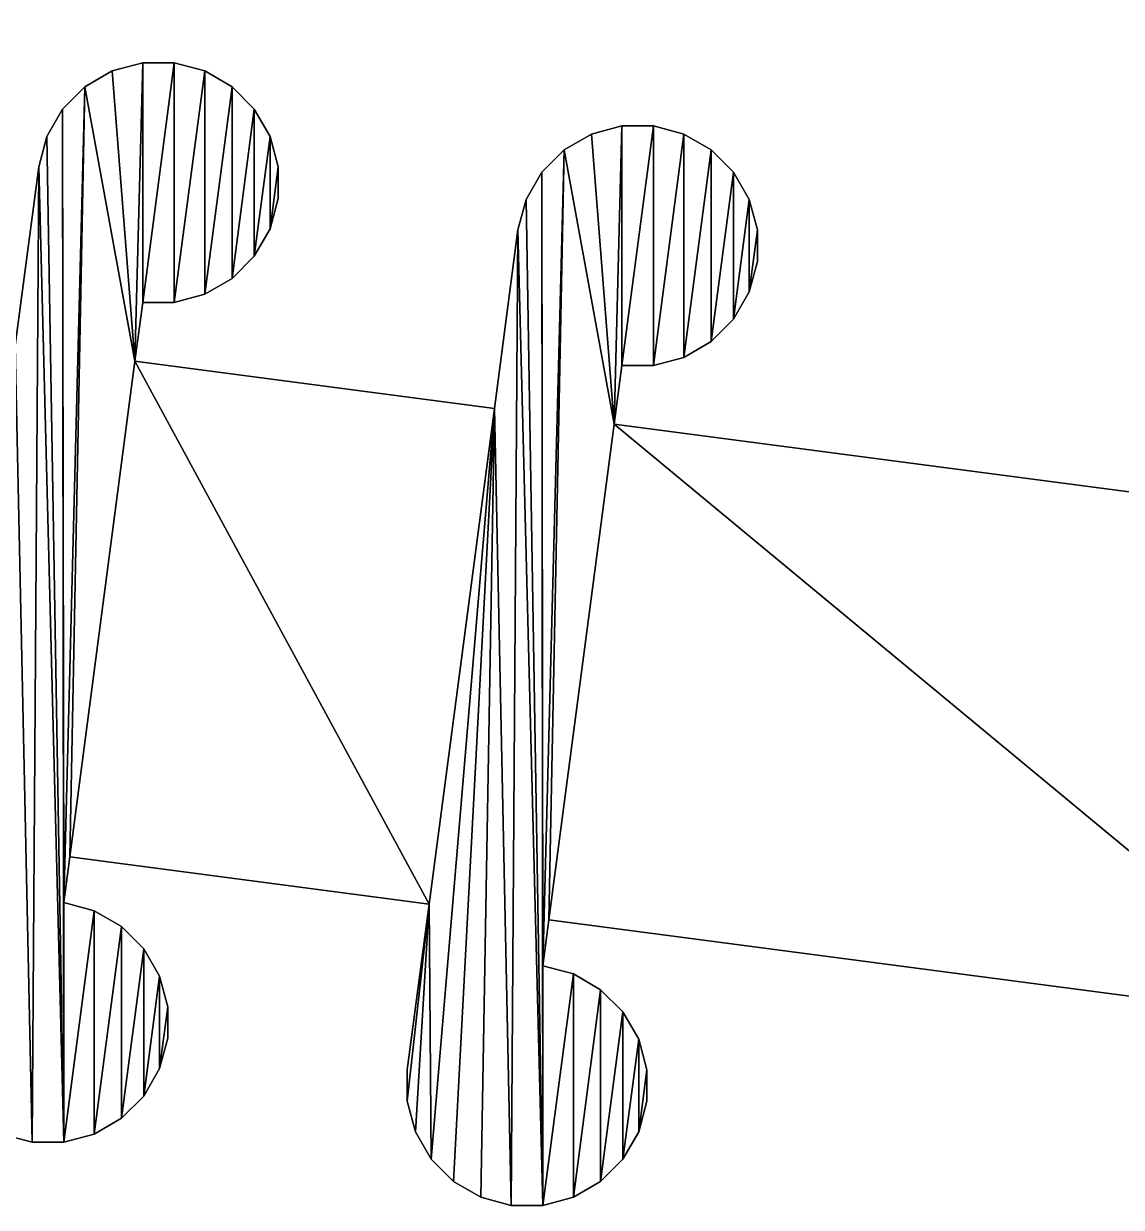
# Model space of a CAD drawing. Extents: x 0 to 417, y 0 to 203.
# Drawn here: x 268.36 to 295.62, y 114.24 to 143.63 of the extents above; entities that cross this region are included whole.
import ezdxf

# ---------------------------------------------------------------- set-up
doc = ezdxf.new("R2010")
doc.units = 0
doc.header["$LTSCALE"] = 25.4
doc.layers.get('0').update_dxf_attribs({"color": 13, "linetype": 'CONTINUOUS'})

# ---------------------------------------------------------------- blocks, each defined once
blk = doc.blocks.new('MASK_STRAP_3')
at = {"color": 0}
for p, q in [((40.263, 28.209), (40.263, 28.209, 2)), ((40.263, 28.209), (40.263, 28.209, 2)), ((41.019, 28.412), (41.019, 28.412, 2)), ((41.019, 28.412), (41.019, 28.412, 2)), ((41.803, 28.412), (41.803, 28.412, 2)), ((41.803, 28.412), (41.803, 28.412, 2)), ((42.559, 28.209), (42.559, 28.209, 2)), ((42.559, 28.209), (42.559, 28.209, 2)), ((39.585, 27.818), (39.585, 27.818, 2)), ((39.585, 27.818), (39.585, 27.818, 2)), ((43.237, 27.818), (43.237, 27.818, 2)), ((43.237, 27.818), (43.237, 27.818, 2)), ((39.031, 27.264), (39.031, 27.264, 2)), ((39.031, 27.264), (39.031, 27.264, 2)), ((43.791, 27.264), (43.791, 27.264, 2)), ((43.791, 27.264), (43.791, 27.264, 2)), ((52.917, 26.846), (52.917, 26.846, 2)), ((52.917, 26.846), (52.917, 26.846, 2)), ((53.7, 26.846), (53.7, 26.846, 2)), ((53.7, 26.846), (53.7, 26.846, 2)), ((38.639, 26.586), (38.639, 26.586, 2)), ((38.639, 26.586), (38.639, 26.586, 2)), ((44.183, 26.586), (44.183, 26.586, 2)), ((44.183, 26.586), (44.183, 26.586, 2)), ((52.16, 26.643), (52.16, 26.643, 2)), ((52.16, 26.643), (52.16, 26.643, 2)), ((54.456, 26.643), (54.456, 26.643, 2)), ((54.456, 26.643), (54.456, 26.643, 2)), ((51.482, 26.252), (51.482, 26.252, 2)), ((51.482, 26.252), (51.482, 26.252, 2)), ((55.135, 26.252), (55.135, 26.252, 2)), ((55.135, 26.252), (55.135, 26.252, 2)), ((38.437, 25.829), (38.437, 25.829, 2)), ((38.437, 25.829), (38.437, 25.829, 2)), ((44.385, 25.829), (44.385, 25.829, 2)), ((44.385, 25.829), (44.385, 25.829, 2)), ((50.928, 25.698), (50.928, 25.698, 2)), ((50.928, 25.698), (50.928, 25.698, 2)), ((55.688, 25.698), (55.688, 25.698, 2)), ((55.688, 25.698), (55.688, 25.698, 2)), ((44.385, 25.046), (44.385, 25.046, 2)), ((44.385, 25.046), (44.385, 25.046, 2)), ((50.537, 25.02), (50.537, 25.02, 2)), ((50.537, 25.02), (50.537, 25.02, 2)), ((56.08, 25.02), (56.08, 25.02, 2)), ((56.08, 25.02), (56.08, 25.02, 2)), ((44.183, 24.29), (44.183, 24.29, 2)), ((44.183, 24.29), (44.183, 24.29, 2)), ((50.334, 24.263), (50.334, 24.263, 2)), ((50.334, 24.263), (50.334, 24.263, 2)), ((56.283, 24.263), (56.283, 24.263, 2)), ((56.283, 24.263), (56.283, 24.263, 2)), ((43.791, 23.612), (43.791, 23.612, 2)), ((43.791, 23.612), (43.791, 23.612, 2)), ((56.283, 23.48), (56.283, 23.48, 2)), ((56.283, 23.48), (56.283, 23.48, 2)), ((43.237, 23.058), (43.237, 23.058, 2)), ((43.237, 23.058), (43.237, 23.058, 2)), ((42.559, 22.666), (42.559, 22.666, 2)), ((42.559, 22.666), (42.559, 22.666, 2)), ((56.08, 22.723), (56.08, 22.723, 2)), ((56.08, 22.723), (56.08, 22.723, 2)), ((41.019, 22.463), (41.019, 22.463, 2)), ((41.019, 22.463), (41.019, 22.463, 2)), ((41.803, 22.463), (41.803, 22.463, 2)), ((41.803, 22.463), (41.803, 22.463, 2)), ((55.688, 22.045), (55.688, 22.045, 2)), ((55.688, 22.045), (55.688, 22.045, 2)), ((55.135, 21.491), (55.135, 21.491, 2)), ((55.135, 21.491), (55.135, 21.491, 2)), ((40.827, 21.004, 1), (39.207, 8.699, 1)), ((40.827, 21.004, 2), (39.207, 8.699, 2)), ((40.827, 21.004, 1), (39.207, 8.699, 1)), ((40.827, 21.004, 2), (39.207, 8.699, 2)), ((40.827, 21.004), (40.827, 21.004, 1)), ((40.827, 21.004), (40.827, 21.004, 1)), ((52.917, 20.897), (52.917, 20.897, 2)), ((52.917, 20.897), (52.917, 20.897, 2)), ((53.7, 20.897), (53.7, 20.897, 2)), ((53.7, 20.897), (53.7, 20.897, 2)), ((54.456, 21.1), (54.456, 21.1, 2)), ((54.456, 21.1), (54.456, 21.1, 2)), ((49.751, 19.832, 1), (48.131, 7.527, 1)), ((49.751, 19.832, 2), (48.131, 7.527, 2)), ((49.751, 19.832, 1), (48.131, 7.527, 1)), ((49.751, 19.832, 2), (48.131, 7.527, 2)), ((49.751, 19.832), (49.751, 19.832, 1)), ((49.751, 19.832), (49.751, 19.832, 1)), ((52.725, 19.441, 1), (51.105, 7.137, 1)), ((52.725, 19.441, 2), (51.105, 7.137, 2)), ((52.725, 19.441, 1), (51.105, 7.137, 1)), ((52.725, 19.441, 2), (51.105, 7.137, 2)), ((52.725, 19.441), (52.725, 19.441, 1)), ((52.725, 19.441), (52.725, 19.441, 1)), ((39.207, 8.699), (39.207, 8.699, 1)), ((39.207, 8.699), (39.207, 8.699, 1)), ((39.058, 7.564), (39.058, 7.564, 2)), ((39.058, 7.564), (39.058, 7.564, 2)), ((39.814, 7.361), (39.814, 7.361, 2)), ((39.814, 7.361), (39.814, 7.361, 2)), ((48.131, 7.527), (48.131, 7.527, 1)), ((48.131, 7.527), (48.131, 7.527, 1)), ((51.105, 7.137), (51.105, 7.137, 1)), ((51.105, 7.137), (51.105, 7.137, 1)), ((40.493, 6.97), (40.493, 6.97, 2)), ((40.493, 6.97), (40.493, 6.97, 2)), ((41.046, 6.416), (41.046, 6.416, 2)), ((41.046, 6.416), (41.046, 6.416, 2)), ((50.955, 5.998), (50.955, 5.998, 2)), ((50.955, 5.998), (50.955, 5.998, 2)), ((41.438, 5.738), (41.438, 5.738, 2)), ((41.438, 5.738), (41.438, 5.738, 2)), ((51.712, 5.795), (51.712, 5.795, 2)), ((51.712, 5.795), (51.712, 5.795, 2)), ((52.39, 5.403), (52.39, 5.403, 2)), ((52.39, 5.403), (52.39, 5.403, 2)), ((41.641, 4.981), (41.641, 4.981, 2)), ((41.641, 4.981), (41.641, 4.981, 2)), ((52.944, 4.85), (52.944, 4.85, 2)), ((52.944, 4.85), (52.944, 4.85, 2)), ((41.641, 4.198), (41.641, 4.198, 2)), ((41.641, 4.198), (41.641, 4.198, 2)), ((53.335, 4.171), (53.335, 4.171, 2)), ((53.335, 4.171), (53.335, 4.171, 2)), ((41.438, 3.442), (41.438, 3.442, 2)), ((41.438, 3.442), (41.438, 3.442, 2)), ((47.589, 3.415), (47.589, 3.415, 2)), ((47.589, 3.415), (47.589, 3.415, 2)), ((53.538, 3.415), (53.538, 3.415, 2)), ((53.538, 3.415), (53.538, 3.415, 2)), ((41.046, 2.763), (41.046, 2.763, 2)), ((41.046, 2.763), (41.046, 2.763, 2)), ((47.589, 2.632), (47.589, 2.632, 2)), ((47.589, 2.632), (47.589, 2.632, 2)), ((53.538, 2.632), (53.538, 2.632, 2)), ((53.538, 2.632), (53.538, 2.632, 2)), ((40.493, 2.21), (40.493, 2.21, 2)), ((40.493, 2.21), (40.493, 2.21, 2)), ((39.814, 1.818), (39.814, 1.818, 2)), ((39.814, 1.818), (39.814, 1.818, 2)), ((47.792, 1.875), (47.792, 1.875, 2)), ((47.792, 1.875), (47.792, 1.875, 2)), ((53.335, 1.875), (53.335, 1.875, 2)), ((53.335, 1.875), (53.335, 1.875, 2)), ((38.275, 1.615), (38.275, 1.615, 2)), ((38.275, 1.615), (38.275, 1.615, 2)), ((39.058, 1.615), (39.058, 1.615, 2)), ((39.058, 1.615), (39.058, 1.615, 2)), ((48.184, 1.197), (48.184, 1.197, 2)), ((48.184, 1.197), (48.184, 1.197, 2)), ((52.944, 1.197), (52.944, 1.197, 2)), ((52.944, 1.197), (52.944, 1.197, 2)), ((48.737, 0.643), (48.737, 0.643, 2)), ((48.737, 0.643), (48.737, 0.643, 2)), ((52.39, 0.643), (52.39, 0.643, 2)), ((52.39, 0.643), (52.39, 0.643, 2)), ((49.416, 0.252), (49.416, 0.252, 2)), ((49.416, 0.252), (49.416, 0.252, 2)), ((50.172, 0.049), (50.172, 0.049, 2)), ((50.172, 0.049), (50.172, 0.049, 2)), ((50.955, 0.049), (50.955, 0.049, 2)), ((50.955, 0.049), (50.955, 0.049, 2)), ((51.712, 0.252), (51.712, 0.252, 2)), ((51.712, 0.252), (51.712, 0.252, 2))]:
    blk.add_line(p, q, dxfattribs=at)
mesh = blk.add_polyface(dxfattribs=at)
corners = [(31.34, 24.624), (31.34, 29.384), (31.894, 28.83), (31.894, 25.178), (32.285, 28.152), (32.285, 25.856), (32.488, 27.396), (32.488, 26.613), (41.019, 28.412), (40.827, 21.004), (40.263, 28.209), (41.019, 22.463), (41.803, 28.412), (41.803, 22.463), (42.559, 28.209), (42.559, 22.666), (43.237, 27.818), (43.237, 23.058), (43.791, 27.264), (43.791, 23.612), (44.183, 26.586), (44.183, 24.29), (44.385, 25.829), (44.385, 25.046), (36.233, 9.09), (28.929, 22.566), (37.853, 21.394), (36.286, 2.763), (36.84, 2.21), (37.518, 1.818), (38.275, 1.615), (38.437, 25.829), (39.058, 1.615), (38.639, 26.586), (39.031, 27.264), (39.058, 7.564), (39.814, 7.361), (39.814, 1.818), (40.493, 6.97), (40.493, 2.21), (41.046, 6.416), (41.046, 2.763), (41.438, 5.738), (41.438, 3.442), (41.641, 4.981), (41.641, 4.198), (35.692, 4.198), (35.692, 4.981), (35.895, 3.442), (39.585, 27.818), (39.207, 8.699), (48.131, 7.527), (49.751, 19.832), (48.184, 1.197), (48.737, 0.643), (49.416, 0.252), (50.172, 0.049), (50.334, 24.263), (50.955, 0.049), (47.589, 2.632), (47.589, 3.415), (47.792, 1.875)]
mesh.append_faces([[corners[k] for k in face] for face in [(5, 6, 7), (21, 22, 23), (43, 44, 45), (24, 46, 47), (51, 59, 60)]], dxfattribs={"vtx0": -1, "color": 0})
mesh.append_faces([[corners[k] for k in face] for face in [(0, 2, 3), (3, 4, 5), (8, 9, 10), (9, 8, 11), (11, 12, 13), (13, 14, 15), (15, 16, 17), (17, 18, 19), (19, 20, 21), (27, 26, 28), (28, 26, 29), (29, 26, 30), (30, 31, 32), (32, 36, 37), (37, 38, 39), (39, 40, 41), (41, 42, 43), (46, 24, 48), (48, 24, 27), (49, 35, 34), (35, 49, 50), (50, 9, 51), (53, 52, 54), (54, 52, 55), (55, 52, 56), (56, 57, 58), (59, 51, 61), (61, 51, 53)]], dxfattribs={"vtx0": -1, "vtx1": -1, "color": 0})
mesh.append_faces([[corners[k] for k in face] for face in [(24, 26, 27), (32, 34, 35), (50, 49, 9), (51, 52, 53)]], dxfattribs={"vtx0": -1, "vtx1": -1, "vtx2": -1, "color": 0})
mesh.append_faces([[corners[k] for k in face] for face in [(0, 1, 2), (3, 2, 4), (5, 4, 6), (11, 8, 12), (13, 12, 14), (15, 14, 16), (17, 16, 18), (19, 18, 20), (21, 20, 22), (24, 25, 26), (30, 26, 31), (32, 31, 33), (32, 33, 34), (32, 35, 36), (37, 36, 38), (39, 38, 40), (41, 40, 42), (43, 42, 44), (9, 49, 10), (51, 9, 52), (56, 52, 57)]], dxfattribs={"vtx0": -1, "vtx2": -1, "color": 0})
mesh = blk.add_polyface(dxfattribs=at)
corners = [(39.058, 7.564, 2), (39.585, 27.818, 2), (39.031, 27.264, 2), (39.207, 8.699, 2), (40.827, 21.004, 2), (40.263, 28.209, 2), (41.019, 28.412, 2), (41.019, 22.463, 2), (41.803, 28.412, 2), (41.803, 22.463, 2), (42.559, 28.209, 2), (42.559, 22.666, 2), (43.237, 27.818, 2), (43.237, 23.058, 2), (43.791, 27.264, 2), (43.791, 23.612, 2), (44.183, 26.586, 2), (44.183, 24.29, 2), (44.385, 25.829, 2), (44.385, 25.046, 2), (35.692, 4.198, 2), (36.233, 9.09, 2), (35.692, 4.981, 2), (35.895, 3.442, 2), (36.286, 2.763, 2), (37.853, 21.394, 2), (36.84, 2.21, 2), (37.518, 1.818, 2), (38.275, 1.615, 2), (38.437, 25.829, 2), (39.058, 1.615, 2), (38.639, 26.586, 2), (39.814, 7.361, 2), (39.814, 1.818, 2), (40.493, 6.97, 2), (40.493, 2.21, 2), (41.046, 6.416, 2), (41.046, 2.763, 2), (41.438, 5.738, 2), (41.438, 3.442, 2), (41.641, 4.981, 2), (41.641, 4.198, 2)]
mesh.append_faces([[corners[k] for k in face] for face in [(18, 17, 19), (20, 21, 22), (40, 39, 41)]], dxfattribs={"vtx0": -1, "color": 0})
mesh.append_faces([[corners[k] for k in face] for face in [(1, 4, 5), (5, 4, 6), (6, 7, 8), (8, 9, 10), (10, 11, 12), (12, 13, 14), (14, 15, 16), (16, 17, 18), (21, 24, 25), (25, 28, 29), (29, 30, 31), (31, 30, 2), (0, 30, 32), (32, 33, 34), (34, 35, 36), (36, 37, 38), (38, 39, 40)]], dxfattribs={"vtx0": -1, "vtx1": -1, "color": 0})
mesh.append_faces([[corners[k] for k in face] for face in [(2, 30, 0)]], dxfattribs={"vtx0": -1, "vtx1": -1, "vtx2": -1, "color": 0})
mesh.append_faces([[corners[k] for k in face] for face in [(0, 1, 2), (1, 0, 3), (1, 3, 4), (6, 4, 7), (8, 7, 9), (10, 9, 11), (12, 11, 13), (14, 13, 15), (16, 15, 17), (21, 20, 23), (21, 23, 24), (25, 24, 26), (25, 26, 27), (25, 27, 28), (29, 28, 30), (32, 30, 33), (34, 33, 35), (36, 35, 37), (38, 37, 39)]], dxfattribs={"vtx0": -1, "vtx2": -1, "color": 0})
mesh = blk.add_polyface(dxfattribs=at)
corners = [(39.585, 27.818, 2), (40.263, 28.209), (39.585, 27.818), (40.263, 28.209, 2)]
mesh.append_faces([[corners[k] for k in face] for face in [(0, 1, 2), (1, 0, 3)]], dxfattribs={"vtx0": -1, "color": 0})
mesh = blk.add_polyface(dxfattribs=at)
corners = [(40.263, 28.209, 2), (41.019, 28.412), (40.263, 28.209), (41.019, 28.412, 2)]
mesh.append_faces([[corners[k] for k in face] for face in [(0, 1, 2), (1, 0, 3)]], dxfattribs={"vtx0": -1, "color": 0})
mesh = blk.add_polyface(dxfattribs=at)
corners = [(41.019, 28.412, 2), (41.803, 28.412), (41.019, 28.412), (41.803, 28.412, 2)]
mesh.append_faces([[corners[k] for k in face] for face in [(0, 1, 2), (1, 0, 3)]], dxfattribs={"vtx0": -1, "color": 0})
mesh = blk.add_polyface(dxfattribs=at)
corners = [(41.803, 28.412, 2), (42.559, 28.209), (41.803, 28.412), (42.559, 28.209, 2)]
mesh.append_faces([[corners[k] for k in face] for face in [(0, 1, 2), (1, 0, 3)]], dxfattribs={"vtx0": -1, "color": 0})
mesh = blk.add_polyface(dxfattribs=at)
corners = [(42.559, 28.209, 2), (43.237, 27.818), (42.559, 28.209), (43.237, 27.818, 2)]
mesh.append_faces([[corners[k] for k in face] for face in [(0, 1, 2), (1, 0, 3)]], dxfattribs={"vtx0": -1, "color": 0})
mesh = blk.add_polyface(dxfattribs=at)
corners = [(39.585, 27.818, 2), (39.031, 27.264), (39.031, 27.264, 2), (39.585, 27.818)]
mesh.append_faces([[corners[k] for k in face] for face in [(0, 1, 2), (1, 0, 3)]], dxfattribs={"vtx0": -1, "color": 0})
mesh = blk.add_polyface(dxfattribs=at)
corners = [(43.237, 27.818, 2), (43.791, 27.264), (43.237, 27.818), (43.791, 27.264, 2)]
mesh.append_faces([[corners[k] for k in face] for face in [(0, 1, 2), (1, 0, 3)]], dxfattribs={"vtx0": -1, "color": 0})
mesh = blk.add_polyface(dxfattribs=at)
corners = [(39.031, 27.264, 2), (38.639, 26.586), (38.639, 26.586, 2), (39.031, 27.264)]
mesh.append_faces([[corners[k] for k in face] for face in [(0, 1, 2), (1, 0, 3)]], dxfattribs={"vtx0": -1, "color": 0})
mesh = blk.add_polyface(dxfattribs=at)
corners = [(43.791, 27.264), (44.183, 26.586, 2), (44.183, 26.586), (43.791, 27.264, 2)]
mesh.append_faces([[corners[k] for k in face] for face in [(0, 1, 2), (1, 0, 3)]], dxfattribs={"vtx0": -1, "color": 0})
mesh = blk.add_polyface(dxfattribs=at)
corners = [(50.955, 5.998, 2), (51.482, 26.252, 2), (50.928, 25.698, 2), (51.105, 7.137, 2), (52.725, 19.441, 2), (52.16, 26.643, 2), (52.917, 26.846, 2), (52.917, 20.897, 2), (53.7, 26.846, 2), (53.7, 20.897, 2), (54.456, 26.643, 2), (54.456, 21.1, 2), (55.135, 26.252, 2), (55.135, 21.491, 2), (55.688, 25.698, 2), (55.688, 22.045, 2), (56.08, 25.02, 2), (56.08, 22.723, 2), (56.283, 24.263, 2), (56.283, 23.48, 2), (47.589, 2.632, 2), (48.131, 7.527, 2), (47.589, 3.415, 2), (47.792, 1.875, 2), (48.184, 1.197, 2), (49.751, 19.832, 2), (48.737, 0.643, 2), (49.416, 0.252, 2), (50.172, 0.049, 2), (50.334, 24.263, 2), (50.955, 0.049, 2), (50.537, 25.02, 2), (51.712, 5.795, 2), (51.712, 0.252, 2), (52.39, 5.403, 2), (52.39, 0.643, 2), (52.944, 4.85, 2), (52.944, 1.197, 2), (53.335, 4.171, 2), (53.335, 1.875, 2), (53.538, 3.415, 2), (53.538, 2.632, 2)]
mesh.append_faces([[corners[k] for k in face] for face in [(18, 17, 19), (20, 21, 22), (40, 39, 41)]], dxfattribs={"vtx0": -1, "color": 0})
mesh.append_faces([[corners[k] for k in face] for face in [(1, 4, 5), (5, 4, 6), (6, 7, 8), (8, 9, 10), (10, 11, 12), (12, 13, 14), (14, 15, 16), (16, 17, 18), (21, 24, 25), (25, 28, 29), (29, 30, 31), (31, 30, 2), (0, 30, 32), (32, 33, 34), (34, 35, 36), (36, 37, 38), (38, 39, 40)]], dxfattribs={"vtx0": -1, "vtx1": -1, "color": 0})
mesh.append_faces([[corners[k] for k in face] for face in [(2, 30, 0)]], dxfattribs={"vtx0": -1, "vtx1": -1, "vtx2": -1, "color": 0})
mesh.append_faces([[corners[k] for k in face] for face in [(0, 1, 2), (1, 0, 3), (1, 3, 4), (6, 4, 7), (8, 7, 9), (10, 9, 11), (12, 11, 13), (14, 13, 15), (16, 15, 17), (21, 20, 23), (21, 23, 24), (25, 24, 26), (25, 26, 27), (25, 27, 28), (29, 28, 30), (32, 30, 33), (34, 33, 35), (36, 35, 37), (38, 37, 39)]], dxfattribs={"vtx0": -1, "vtx2": -1, "color": 0})
mesh = blk.add_polyface(dxfattribs=at)
corners = [(52.917, 26.846), (52.725, 19.441), (52.16, 26.643), (52.917, 20.897), (53.7, 26.846), (53.7, 20.897), (54.456, 26.643), (54.456, 21.1), (55.135, 26.252), (55.135, 21.491), (55.688, 25.698), (55.688, 22.045), (56.08, 25.02), (56.08, 22.723), (56.283, 24.263), (56.283, 23.48), (51.482, 26.252), (50.955, 5.998), (50.928, 25.698), (51.105, 7.137), (70.686, 4.566), (68.218, 17.407), (68.221, 17.592), (68.237, 17.767), (68.264, 17.933), (68.303, 18.09), (68.354, 18.236), (68.417, 18.374), (68.492, 18.502), (68.578, 18.62), (68.677, 18.729), (68.787, 18.829), (68.909, 18.919), (69.043, 18.999), (69.189, 19.07), (69.347, 19.132), (69.517, 19.184), (69.698, 19.226), (69.892, 19.26), (70.097, 19.283), (70.314, 19.298), (70.543, 19.302), (116.237, 19.302), (71.956, 1.5), (72.433, 0.879), (73.054, 0.402), (73.778, 0.102), (74.554, 0), (50.955, 0.049), (50.334, 24.263), (50.537, 25.02), (51.712, 5.795), (51.712, 0.252), (52.39, 5.403), (52.39, 0.643), (52.944, 4.85), (52.944, 1.197), (53.335, 4.171), (53.335, 1.875), (53.538, 3.415), (53.538, 2.632)]
mesh.append_faces([[corners[k] for k in face] for face in [(13, 14, 15), (58, 59, 60)]], dxfattribs={"vtx0": -1, "color": 0})
mesh.append_faces([[corners[k] for k in face] for face in [(0, 1, 2), (1, 0, 3), (3, 4, 5), (5, 6, 7), (7, 8, 9), (9, 10, 11), (11, 12, 13), (16, 17, 18), (17, 16, 19), (19, 1, 20), (20, 42, 43), (43, 42, 44), (44, 42, 45), (45, 42, 46), (46, 42, 47), (48, 51, 52), (52, 53, 54), (54, 55, 56), (56, 57, 58)]], dxfattribs={"vtx0": -1, "vtx1": -1, "color": 0})
mesh.append_faces([[corners[k] for k in face] for face in [(19, 16, 1), (48, 18, 17)]], dxfattribs={"vtx0": -1, "vtx1": -1, "vtx2": -1, "color": 0})
mesh.append_faces([[corners[k] for k in face] for face in [(3, 0, 4), (5, 4, 6), (7, 6, 8), (9, 8, 10), (11, 10, 12), (13, 12, 14), (1, 16, 2), (20, 1, 21), (20, 21, 22), (20, 22, 23), (20, 23, 24), (20, 24, 25), (20, 25, 26), (20, 26, 27), (20, 27, 28), (20, 28, 29), (20, 29, 30), (20, 30, 31), (20, 31, 32), (20, 32, 33), (20, 33, 34), (20, 34, 35), (20, 35, 36), (20, 36, 37), (20, 37, 38), (20, 38, 39), (20, 39, 40), (20, 40, 41), (20, 41, 42), (48, 49, 50), (48, 50, 18), (48, 17, 51), (52, 51, 53), (54, 53, 55), (56, 55, 57), (58, 57, 59)]], dxfattribs={"vtx0": -1, "vtx2": -1, "color": 0})
mesh = blk.add_polyface(dxfattribs=at)
corners = [(52.16, 26.643, 2), (52.917, 26.846), (52.16, 26.643), (52.917, 26.846, 2)]
mesh.append_faces([[corners[k] for k in face] for face in [(0, 1, 2), (1, 0, 3)]], dxfattribs={"vtx0": -1, "color": 0})
mesh = blk.add_polyface(dxfattribs=at)
corners = [(52.917, 26.846, 2), (53.7, 26.846), (52.917, 26.846), (53.7, 26.846, 2)]
mesh.append_faces([[corners[k] for k in face] for face in [(0, 1, 2), (1, 0, 3)]], dxfattribs={"vtx0": -1, "color": 0})
mesh = blk.add_polyface(dxfattribs=at)
corners = [(53.7, 26.846, 2), (54.456, 26.643), (53.7, 26.846), (54.456, 26.643, 2)]
mesh.append_faces([[corners[k] for k in face] for face in [(0, 1, 2), (1, 0, 3)]], dxfattribs={"vtx0": -1, "color": 0})
mesh = blk.add_polyface(dxfattribs=at)
corners = [(38.639, 26.586, 2), (38.437, 25.829), (38.437, 25.829, 2), (38.639, 26.586)]
mesh.append_faces([[corners[k] for k in face] for face in [(0, 1, 2), (1, 0, 3)]], dxfattribs={"vtx0": -1, "color": 0})
mesh = blk.add_polyface(dxfattribs=at)
corners = [(44.183, 26.586), (44.385, 25.829, 2), (44.385, 25.829), (44.183, 26.586, 2)]
mesh.append_faces([[corners[k] for k in face] for face in [(0, 1, 2), (1, 0, 3)]], dxfattribs={"vtx0": -1, "color": 0})
mesh = blk.add_polyface(dxfattribs=at)
corners = [(51.482, 26.252, 2), (52.16, 26.643), (51.482, 26.252), (52.16, 26.643, 2)]
mesh.append_faces([[corners[k] for k in face] for face in [(0, 1, 2), (1, 0, 3)]], dxfattribs={"vtx0": -1, "color": 0})
mesh = blk.add_polyface(dxfattribs=at)
corners = [(54.456, 26.643, 2), (55.135, 26.252), (54.456, 26.643), (55.135, 26.252, 2)]
mesh.append_faces([[corners[k] for k in face] for face in [(0, 1, 2), (1, 0, 3)]], dxfattribs={"vtx0": -1, "color": 0})
mesh = blk.add_polyface(dxfattribs=at)
corners = [(51.482, 26.252, 2), (50.928, 25.698), (50.928, 25.698, 2), (51.482, 26.252)]
mesh.append_faces([[corners[k] for k in face] for face in [(0, 1, 2), (1, 0, 3)]], dxfattribs={"vtx0": -1, "color": 0})
mesh = blk.add_polyface(dxfattribs=at)
corners = [(55.135, 26.252, 2), (55.688, 25.698), (55.135, 26.252), (55.688, 25.698, 2)]
mesh.append_faces([[corners[k] for k in face] for face in [(0, 1, 2), (1, 0, 3)]], dxfattribs={"vtx0": -1, "color": 0})
mesh = blk.add_polyface(dxfattribs=at)
corners = [(37.853, 21.394, 2), (36.233, 9.09, 1), (36.233, 9.09, 2), (37.853, 21.394, 1), (38.437, 25.829, 2), (37.853, 21.394), (38.437, 25.829), (35.692, 4.981), (35.692, 4.981, 2), (36.233, 9.09)]
mesh.append_faces([[corners[k] for k in face] for face in [(5, 4, 6), (2, 7, 8)]], dxfattribs={"vtx0": -1, "color": 0})
mesh.append_faces([[corners[k] for k in face] for face in [(0, 1, 2), (1, 0, 3), (3, 4, 5), (7, 2, 9), (9, 2, 1)]], dxfattribs={"vtx0": -1, "vtx1": -1, "color": 0})
mesh.append_faces([[corners[k] for k in face] for face in [(3, 0, 4)]], dxfattribs={"vtx0": -1, "vtx2": -1, "color": 0})
mesh = blk.add_polyface(dxfattribs=at)
corners = [(44.385, 25.829), (44.385, 25.046, 2), (44.385, 25.046), (44.385, 25.829, 2)]
mesh.append_faces([[corners[k] for k in face] for face in [(0, 1, 2), (1, 0, 3)]], dxfattribs={"vtx0": -1, "color": 0})
mesh = blk.add_polyface(dxfattribs=at)
corners = [(50.928, 25.698, 2), (50.537, 25.02), (50.537, 25.02, 2), (50.928, 25.698)]
mesh.append_faces([[corners[k] for k in face] for face in [(0, 1, 2), (1, 0, 3)]], dxfattribs={"vtx0": -1, "color": 0})
mesh = blk.add_polyface(dxfattribs=at)
corners = [(55.688, 25.698), (56.08, 25.02, 2), (56.08, 25.02), (55.688, 25.698, 2)]
mesh.append_faces([[corners[k] for k in face] for face in [(0, 1, 2), (1, 0, 3)]], dxfattribs={"vtx0": -1, "color": 0})
mesh = blk.add_polyface(dxfattribs=at)
corners = [(44.385, 25.046), (44.183, 24.29, 2), (44.183, 24.29), (44.385, 25.046, 2)]
mesh.append_faces([[corners[k] for k in face] for face in [(0, 1, 2), (1, 0, 3)]], dxfattribs={"vtx0": -1, "color": 0})
mesh = blk.add_polyface(dxfattribs=at)
corners = [(50.537, 25.02, 2), (50.334, 24.263), (50.334, 24.263, 2), (50.537, 25.02)]
mesh.append_faces([[corners[k] for k in face] for face in [(0, 1, 2), (1, 0, 3)]], dxfattribs={"vtx0": -1, "color": 0})
mesh = blk.add_polyface(dxfattribs=at)
corners = [(56.08, 25.02), (56.283, 24.263, 2), (56.283, 24.263), (56.08, 25.02, 2)]
mesh.append_faces([[corners[k] for k in face] for face in [(0, 1, 2), (1, 0, 3)]], dxfattribs={"vtx0": -1, "color": 0})
mesh = blk.add_polyface(dxfattribs=at)
corners = [(44.183, 24.29), (43.791, 23.612, 2), (43.791, 23.612), (44.183, 24.29, 2)]
mesh.append_faces([[corners[k] for k in face] for face in [(0, 1, 2), (1, 0, 3)]], dxfattribs={"vtx0": -1, "color": 0})
mesh = blk.add_polyface(dxfattribs=at)
corners = [(49.751, 19.832, 2), (48.131, 7.527, 1), (48.131, 7.527, 2), (49.751, 19.832, 1), (50.334, 24.263, 2), (49.751, 19.832), (50.334, 24.263), (47.589, 3.415), (47.589, 3.415, 2), (48.131, 7.527)]
mesh.append_faces([[corners[k] for k in face] for face in [(5, 4, 6), (2, 7, 8)]], dxfattribs={"vtx0": -1, "color": 0})
mesh.append_faces([[corners[k] for k in face] for face in [(0, 1, 2), (1, 0, 3), (3, 4, 5), (7, 2, 9), (9, 2, 1)]], dxfattribs={"vtx0": -1, "vtx1": -1, "color": 0})
mesh.append_faces([[corners[k] for k in face] for face in [(3, 0, 4)]], dxfattribs={"vtx0": -1, "vtx2": -1, "color": 0})
mesh = blk.add_polyface(dxfattribs=at)
corners = [(56.283, 24.263), (56.283, 23.48, 2), (56.283, 23.48), (56.283, 24.263, 2)]
mesh.append_faces([[corners[k] for k in face] for face in [(0, 1, 2), (1, 0, 3)]], dxfattribs={"vtx0": -1, "color": 0})
mesh = blk.add_polyface(dxfattribs=at)
corners = [(43.791, 23.612), (43.237, 23.058, 2), (43.237, 23.058), (43.791, 23.612, 2)]
mesh.append_faces([[corners[k] for k in face] for face in [(0, 1, 2), (1, 0, 3)]], dxfattribs={"vtx0": -1, "color": 0})
mesh = blk.add_polyface(dxfattribs=at)
corners = [(56.283, 23.48), (56.08, 22.723, 2), (56.08, 22.723), (56.283, 23.48, 2)]
mesh.append_faces([[corners[k] for k in face] for face in [(0, 1, 2), (1, 0, 3)]], dxfattribs={"vtx0": -1, "color": 0})
mesh = blk.add_polyface(dxfattribs=at)
corners = [(43.237, 23.058, 2), (42.559, 22.666), (43.237, 23.058), (42.559, 22.666, 2)]
mesh.append_faces([[corners[k] for k in face] for face in [(0, 1, 2), (1, 0, 3)]], dxfattribs={"vtx0": -1, "color": 0})
mesh = blk.add_polyface(dxfattribs=at)
corners = [(42.559, 22.666, 2), (41.803, 22.463), (42.559, 22.666), (41.803, 22.463, 2)]
mesh.append_faces([[corners[k] for k in face] for face in [(0, 1, 2), (1, 0, 3)]], dxfattribs={"vtx0": -1, "color": 0})
mesh = blk.add_polyface(dxfattribs=at)
corners = [(56.08, 22.723), (55.688, 22.045, 2), (55.688, 22.045), (56.08, 22.723, 2)]
mesh.append_faces([[corners[k] for k in face] for face in [(0, 1, 2), (1, 0, 3)]], dxfattribs={"vtx0": -1, "color": 0})
mesh = blk.add_polyface(dxfattribs=at)
corners = [(41.019, 22.463), (40.827, 21.004, 1), (40.827, 21.004), (40.827, 21.004, 2), (41.019, 22.463, 2), (39.207, 8.699), (39.058, 7.564, 2), (39.058, 7.564), (39.207, 8.699, 2), (39.207, 8.699, 1)]
mesh.append_faces([[corners[k] for k in face] for face in [(0, 1, 2), (3, 0, 4), (5, 6, 7)]], dxfattribs={"vtx0": -1, "color": 0})
mesh.append_faces([[corners[k] for k in face] for face in [(6, 5, 8), (8, 1, 3)]], dxfattribs={"vtx0": -1, "vtx1": -1, "color": 0})
mesh.append_faces([[corners[k] for k in face] for face in [(1, 0, 3)]], dxfattribs={"vtx0": -1, "vtx1": -1, "vtx2": -1, "color": 0})
mesh.append_faces([[corners[k] for k in face] for face in [(8, 5, 9), (8, 9, 1)]], dxfattribs={"vtx0": -1, "vtx2": -1, "color": 0})
mesh = blk.add_polyface(dxfattribs=at)
corners = [(41.803, 22.463, 2), (41.019, 22.463), (41.803, 22.463), (41.019, 22.463, 2)]
mesh.append_faces([[corners[k] for k in face] for face in [(0, 1, 2), (1, 0, 3)]], dxfattribs={"vtx0": -1, "color": 0})
mesh = blk.add_polyface(dxfattribs=at)
corners = [(55.688, 22.045), (55.135, 21.491, 2), (55.135, 21.491), (55.688, 22.045, 2)]
mesh.append_faces([[corners[k] for k in face] for face in [(0, 1, 2), (1, 0, 3)]], dxfattribs={"vtx0": -1, "color": 0})
mesh = blk.add_polyface(dxfattribs=at)
corners = [(55.135, 21.491, 2), (54.456, 21.1), (55.135, 21.491), (54.456, 21.1, 2)]
mesh.append_faces([[corners[k] for k in face] for face in [(0, 1, 2), (1, 0, 3)]], dxfattribs={"vtx0": -1, "color": 0})
mesh = blk.add_polyface(dxfattribs=at)
corners = [(48.131, 7.527, 1), (40.827, 21.004, 1), (39.207, 8.699, 1), (49.751, 19.832, 1)]
mesh.append_faces([[corners[k] for k in face] for face in [(0, 1, 2), (1, 0, 3)]], dxfattribs={"vtx0": -1, "color": 0})
mesh = blk.add_polyface(dxfattribs=at)
corners = [(40.827, 21.004, 1), (49.751, 19.832), (40.827, 21.004), (49.751, 19.832, 1)]
mesh.append_faces([[corners[k] for k in face] for face in [(0, 1, 2), (1, 0, 3)]], dxfattribs={"vtx0": -1, "color": 0})
mesh = blk.add_polyface(dxfattribs=at)
corners = [(52.917, 20.897), (52.725, 19.441, 1), (52.725, 19.441), (52.725, 19.441, 2), (52.917, 20.897, 2), (51.105, 7.137), (50.955, 5.998, 2), (50.955, 5.998), (51.105, 7.137, 2), (51.105, 7.137, 1)]
mesh.append_faces([[corners[k] for k in face] for face in [(0, 1, 2), (3, 0, 4), (5, 6, 7)]], dxfattribs={"vtx0": -1, "color": 0})
mesh.append_faces([[corners[k] for k in face] for face in [(6, 5, 8), (8, 1, 3)]], dxfattribs={"vtx0": -1, "vtx1": -1, "color": 0})
mesh.append_faces([[corners[k] for k in face] for face in [(1, 0, 3)]], dxfattribs={"vtx0": -1, "vtx1": -1, "vtx2": -1, "color": 0})
mesh.append_faces([[corners[k] for k in face] for face in [(8, 5, 9), (8, 9, 1)]], dxfattribs={"vtx0": -1, "vtx2": -1, "color": 0})
mesh = blk.add_polyface(dxfattribs=at)
corners = [(53.7, 20.897, 2), (52.917, 20.897), (53.7, 20.897), (52.917, 20.897, 2)]
mesh.append_faces([[corners[k] for k in face] for face in [(0, 1, 2), (1, 0, 3)]], dxfattribs={"vtx0": -1, "color": 0})
mesh = blk.add_polyface(dxfattribs=at)
corners = [(54.456, 21.1, 2), (53.7, 20.897), (54.456, 21.1), (53.7, 20.897, 2)]
mesh.append_faces([[corners[k] for k in face] for face in [(0, 1, 2), (1, 0, 3)]], dxfattribs={"vtx0": -1, "color": 0})
mesh = blk.add_polyface(dxfattribs=at)
corners = [(70.686, 4.566, 1), (52.725, 19.441, 1), (51.105, 7.137, 1), (68.218, 17.407, 1), (68.221, 17.592, 1), (68.237, 17.767, 1), (68.264, 17.933, 1), (68.303, 18.09, 1), (68.354, 18.236, 1), (68.417, 18.374, 1), (68.492, 18.502, 1), (68.578, 18.62, 1), (68.677, 18.729, 1), (68.787, 18.829, 1), (68.909, 18.919, 1), (69.043, 18.999, 1), (69.189, 19.07, 1), (69.347, 19.132, 1), (69.517, 19.184, 1), (69.698, 19.226, 1), (69.892, 19.26, 1), (70.097, 19.283, 1), (70.314, 19.298, 1), (70.543, 19.302, 1), (116.237, 19.302, 1), (71.956, 1.5, 1), (72.433, 0.879, 1), (73.054, 0.402, 1), (73.778, 0.102, 1), (74.554, 0, 1), (112.226, 0, 1), (113.002, 0.102, 1), (113.726, 0.402, 1), (114.347, 0.879, 1), (114.824, 1.5, 1), (116.094, 4.566, 1), (118.563, 17.407, 1), (135.675, 7.137, 1), (116.466, 19.298, 1), (116.683, 19.283, 1), (116.888, 19.26, 1), (117.082, 19.226, 1), (117.263, 19.184, 1), (117.433, 19.132, 1), (117.591, 19.07, 1), (117.737, 18.999, 1), (117.871, 18.919, 1), (117.993, 18.829, 1), (118.103, 18.729, 1), (118.202, 18.62, 1), (118.289, 18.502, 1), (118.363, 18.374, 1), (118.426, 18.236, 1), (118.477, 18.09, 1), (118.516, 17.933, 1), (118.544, 17.767, 1), (118.559, 17.592, 1), (134.055, 19.441, 1)]
mesh.append_faces([[corners[k] for k in face] for face in [(0, 1, 2), (55, 36, 56), (36, 37, 57)]], dxfattribs={"vtx0": -1, "color": 0})
mesh.append_faces([[corners[k] for k in face] for face in [(1, 0, 3), (3, 0, 4), (4, 0, 5), (5, 0, 6), (6, 0, 7), (7, 0, 8), (8, 0, 9), (9, 0, 10), (10, 0, 11), (11, 0, 12), (12, 0, 13), (13, 0, 14), (14, 0, 15), (15, 0, 16), (16, 0, 17), (17, 0, 18), (18, 0, 19), (19, 0, 20), (20, 0, 21), (21, 0, 22), (22, 0, 23), (23, 0, 24), (24, 36, 38), (38, 36, 39), (39, 36, 40), (40, 36, 41), (41, 36, 42), (42, 36, 43), (43, 36, 44), (44, 36, 45), (45, 36, 46), (46, 36, 47), (47, 36, 48), (48, 36, 49), (49, 36, 50), (50, 36, 51), (51, 36, 52), (52, 36, 53), (53, 36, 54), (54, 36, 55)]], dxfattribs={"vtx0": -1, "vtx1": -1, "color": 0})
mesh.append_faces([[corners[k] for k in face] for face in [(24, 35, 36)]], dxfattribs={"vtx0": -1, "vtx1": -1, "vtx2": -1, "color": 0})
mesh.append_faces([[corners[k] for k in face] for face in [(24, 0, 25), (24, 25, 26), (24, 26, 27), (24, 27, 28), (24, 28, 29), (24, 29, 30), (24, 30, 31), (24, 31, 32), (24, 32, 33), (24, 33, 34), (24, 34, 35), (36, 35, 37)]], dxfattribs={"vtx0": -1, "vtx2": -1, "color": 0})
mesh = blk.add_polyface(dxfattribs=at)
corners = [(52.725, 19.441, 1), (68.218, 17.407), (52.725, 19.441), (68.218, 17.407, 1)]
mesh.append_faces([[corners[k] for k in face] for face in [(0, 1, 2), (1, 0, 3)]], dxfattribs={"vtx0": -1, "color": 0})
mesh = blk.add_polyface(dxfattribs=at)
corners = [(48.131, 7.527, 1), (39.207, 8.699), (48.131, 7.527), (39.207, 8.699, 1)]
mesh.append_faces([[corners[k] for k in face] for face in [(0, 1, 2), (1, 0, 3)]], dxfattribs={"vtx0": -1, "color": 0})
mesh = blk.add_polyface(dxfattribs=at)
corners = [(39.058, 7.564, 2), (39.814, 7.361), (39.058, 7.564), (39.814, 7.361, 2)]
mesh.append_faces([[corners[k] for k in face] for face in [(0, 1, 2), (1, 0, 3)]], dxfattribs={"vtx0": -1, "color": 0})
mesh = blk.add_polyface(dxfattribs=at)
corners = [(39.814, 7.361, 2), (40.493, 6.97), (39.814, 7.361), (40.493, 6.97, 2)]
mesh.append_faces([[corners[k] for k in face] for face in [(0, 1, 2), (1, 0, 3)]], dxfattribs={"vtx0": -1, "color": 0})
mesh = blk.add_polyface(dxfattribs=at)
corners = [(70.686, 4.566, 1), (51.105, 7.137), (70.686, 4.566), (51.105, 7.137, 1)]
mesh.append_faces([[corners[k] for k in face] for face in [(0, 1, 2), (1, 0, 3)]], dxfattribs={"vtx0": -1, "color": 0})
mesh = blk.add_polyface(dxfattribs=at)
corners = [(40.493, 6.97, 2), (41.046, 6.416), (40.493, 6.97), (41.046, 6.416, 2)]
mesh.append_faces([[corners[k] for k in face] for face in [(0, 1, 2), (1, 0, 3)]], dxfattribs={"vtx0": -1, "color": 0})
mesh = blk.add_polyface(dxfattribs=at)
corners = [(41.046, 6.416), (41.438, 5.738, 2), (41.438, 5.738), (41.046, 6.416, 2)]
mesh.append_faces([[corners[k] for k in face] for face in [(0, 1, 2), (1, 0, 3)]], dxfattribs={"vtx0": -1, "color": 0})
mesh = blk.add_polyface(dxfattribs=at)
corners = [(50.955, 5.998, 2), (51.712, 5.795), (50.955, 5.998), (51.712, 5.795, 2)]
mesh.append_faces([[corners[k] for k in face] for face in [(0, 1, 2), (1, 0, 3)]], dxfattribs={"vtx0": -1, "color": 0})
mesh = blk.add_polyface(dxfattribs=at)
corners = [(41.438, 5.738), (41.641, 4.981, 2), (41.641, 4.981), (41.438, 5.738, 2)]
mesh.append_faces([[corners[k] for k in face] for face in [(0, 1, 2), (1, 0, 3)]], dxfattribs={"vtx0": -1, "color": 0})
mesh = blk.add_polyface(dxfattribs=at)
corners = [(51.712, 5.795, 2), (52.39, 5.403), (51.712, 5.795), (52.39, 5.403, 2)]
mesh.append_faces([[corners[k] for k in face] for face in [(0, 1, 2), (1, 0, 3)]], dxfattribs={"vtx0": -1, "color": 0})
mesh = blk.add_polyface(dxfattribs=at)
corners = [(52.39, 5.403, 2), (52.944, 4.85), (52.39, 5.403), (52.944, 4.85, 2)]
mesh.append_faces([[corners[k] for k in face] for face in [(0, 1, 2), (1, 0, 3)]], dxfattribs={"vtx0": -1, "color": 0})
mesh = blk.add_polyface(dxfattribs=at)
corners = [(41.641, 4.981), (41.641, 4.198, 2), (41.641, 4.198), (41.641, 4.981, 2)]
mesh.append_faces([[corners[k] for k in face] for face in [(0, 1, 2), (1, 0, 3)]], dxfattribs={"vtx0": -1, "color": 0})
mesh = blk.add_polyface(dxfattribs=at)
corners = [(52.944, 4.85), (53.335, 4.171, 2), (53.335, 4.171), (52.944, 4.85, 2)]
mesh.append_faces([[corners[k] for k in face] for face in [(0, 1, 2), (1, 0, 3)]], dxfattribs={"vtx0": -1, "color": 0})
mesh = blk.add_polyface(dxfattribs=at)
corners = [(41.641, 4.198), (41.438, 3.442, 2), (41.438, 3.442), (41.641, 4.198, 2)]
mesh.append_faces([[corners[k] for k in face] for face in [(0, 1, 2), (1, 0, 3)]], dxfattribs={"vtx0": -1, "color": 0})
mesh = blk.add_polyface(dxfattribs=at)
corners = [(53.335, 4.171), (53.538, 3.415, 2), (53.538, 3.415), (53.335, 4.171, 2)]
mesh.append_faces([[corners[k] for k in face] for face in [(0, 1, 2), (1, 0, 3)]], dxfattribs={"vtx0": -1, "color": 0})
mesh = blk.add_polyface(dxfattribs=at)
corners = [(41.438, 3.442), (41.046, 2.763, 2), (41.046, 2.763), (41.438, 3.442, 2)]
mesh.append_faces([[corners[k] for k in face] for face in [(0, 1, 2), (1, 0, 3)]], dxfattribs={"vtx0": -1, "color": 0})
mesh = blk.add_polyface(dxfattribs=at)
corners = [(47.589, 3.415, 2), (47.589, 2.632), (47.589, 2.632, 2), (47.589, 3.415)]
mesh.append_faces([[corners[k] for k in face] for face in [(0, 1, 2), (1, 0, 3)]], dxfattribs={"vtx0": -1, "color": 0})
mesh = blk.add_polyface(dxfattribs=at)
corners = [(53.538, 3.415), (53.538, 2.632, 2), (53.538, 2.632), (53.538, 3.415, 2)]
mesh.append_faces([[corners[k] for k in face] for face in [(0, 1, 2), (1, 0, 3)]], dxfattribs={"vtx0": -1, "color": 0})
mesh = blk.add_polyface(dxfattribs=at)
corners = [(41.046, 2.763), (40.493, 2.21, 2), (40.493, 2.21), (41.046, 2.763, 2)]
mesh.append_faces([[corners[k] for k in face] for face in [(0, 1, 2), (1, 0, 3)]], dxfattribs={"vtx0": -1, "color": 0})
mesh = blk.add_polyface(dxfattribs=at)
corners = [(47.589, 2.632, 2), (47.792, 1.875), (47.792, 1.875, 2), (47.589, 2.632)]
mesh.append_faces([[corners[k] for k in face] for face in [(0, 1, 2), (1, 0, 3)]], dxfattribs={"vtx0": -1, "color": 0})
mesh = blk.add_polyface(dxfattribs=at)
corners = [(53.538, 2.632), (53.335, 1.875, 2), (53.335, 1.875), (53.538, 2.632, 2)]
mesh.append_faces([[corners[k] for k in face] for face in [(0, 1, 2), (1, 0, 3)]], dxfattribs={"vtx0": -1, "color": 0})
mesh = blk.add_polyface(dxfattribs=at)
corners = [(40.493, 2.21, 2), (39.814, 1.818), (40.493, 2.21), (39.814, 1.818, 2)]
mesh.append_faces([[corners[k] for k in face] for face in [(0, 1, 2), (1, 0, 3)]], dxfattribs={"vtx0": -1, "color": 0})
mesh = blk.add_polyface(dxfattribs=at)
corners = [(38.275, 1.615, 2), (37.518, 1.818), (38.275, 1.615), (37.518, 1.818, 2)]
mesh.append_faces([[corners[k] for k in face] for face in [(0, 1, 2), (1, 0, 3)]], dxfattribs={"vtx0": -1, "color": 0})
mesh = blk.add_polyface(dxfattribs=at)
corners = [(39.814, 1.818, 2), (39.058, 1.615), (39.814, 1.818), (39.058, 1.615, 2)]
mesh.append_faces([[corners[k] for k in face] for face in [(0, 1, 2), (1, 0, 3)]], dxfattribs={"vtx0": -1, "color": 0})
mesh = blk.add_polyface(dxfattribs=at)
corners = [(47.792, 1.875, 2), (48.184, 1.197), (48.184, 1.197, 2), (47.792, 1.875)]
mesh.append_faces([[corners[k] for k in face] for face in [(0, 1, 2), (1, 0, 3)]], dxfattribs={"vtx0": -1, "color": 0})
mesh = blk.add_polyface(dxfattribs=at)
corners = [(53.335, 1.875), (52.944, 1.197, 2), (52.944, 1.197), (53.335, 1.875, 2)]
mesh.append_faces([[corners[k] for k in face] for face in [(0, 1, 2), (1, 0, 3)]], dxfattribs={"vtx0": -1, "color": 0})
mesh = blk.add_polyface(dxfattribs=at)
corners = [(39.058, 1.615, 2), (38.275, 1.615), (39.058, 1.615), (38.275, 1.615, 2)]
mesh.append_faces([[corners[k] for k in face] for face in [(0, 1, 2), (1, 0, 3)]], dxfattribs={"vtx0": -1, "color": 0})
mesh = blk.add_polyface(dxfattribs=at)
corners = [(48.737, 0.643, 2), (48.184, 1.197), (48.737, 0.643), (48.184, 1.197, 2)]
mesh.append_faces([[corners[k] for k in face] for face in [(0, 1, 2), (1, 0, 3)]], dxfattribs={"vtx0": -1, "color": 0})
mesh = blk.add_polyface(dxfattribs=at)
corners = [(52.944, 1.197), (52.39, 0.643, 2), (52.39, 0.643), (52.944, 1.197, 2)]
mesh.append_faces([[corners[k] for k in face] for face in [(0, 1, 2), (1, 0, 3)]], dxfattribs={"vtx0": -1, "color": 0})
mesh = blk.add_polyface(dxfattribs=at)
corners = [(49.416, 0.252, 2), (48.737, 0.643), (49.416, 0.252), (48.737, 0.643, 2)]
mesh.append_faces([[corners[k] for k in face] for face in [(0, 1, 2), (1, 0, 3)]], dxfattribs={"vtx0": -1, "color": 0})
mesh = blk.add_polyface(dxfattribs=at)
corners = [(52.39, 0.643, 2), (51.712, 0.252), (52.39, 0.643), (51.712, 0.252, 2)]
mesh.append_faces([[corners[k] for k in face] for face in [(0, 1, 2), (1, 0, 3)]], dxfattribs={"vtx0": -1, "color": 0})
mesh = blk.add_polyface(dxfattribs=at)
corners = [(50.172, 0.049, 2), (49.416, 0.252), (50.172, 0.049), (49.416, 0.252, 2)]
mesh.append_faces([[corners[k] for k in face] for face in [(0, 1, 2), (1, 0, 3)]], dxfattribs={"vtx0": -1, "color": 0})
mesh = blk.add_polyface(dxfattribs=at)
corners = [(50.955, 0.049, 2), (50.172, 0.049), (50.955, 0.049), (50.172, 0.049, 2)]
mesh.append_faces([[corners[k] for k in face] for face in [(0, 1, 2), (1, 0, 3)]], dxfattribs={"vtx0": -1, "color": 0})
mesh = blk.add_polyface(dxfattribs=at)
corners = [(51.712, 0.252, 2), (50.955, 0.049), (51.712, 0.252), (50.955, 0.049, 2)]
mesh.append_faces([[corners[k] for k in face] for face in [(0, 1, 2), (1, 0, 3)]], dxfattribs={"vtx0": -1, "color": 0})

msp = doc.modelspace()

# ---------------------------------------------------------------- block references
at = {"color": 0}
msp.add_blockref('MASK_STRAP_3', (230.3, 114.243), dxfattribs=at)

doc.saveas('drawing.dxf')
